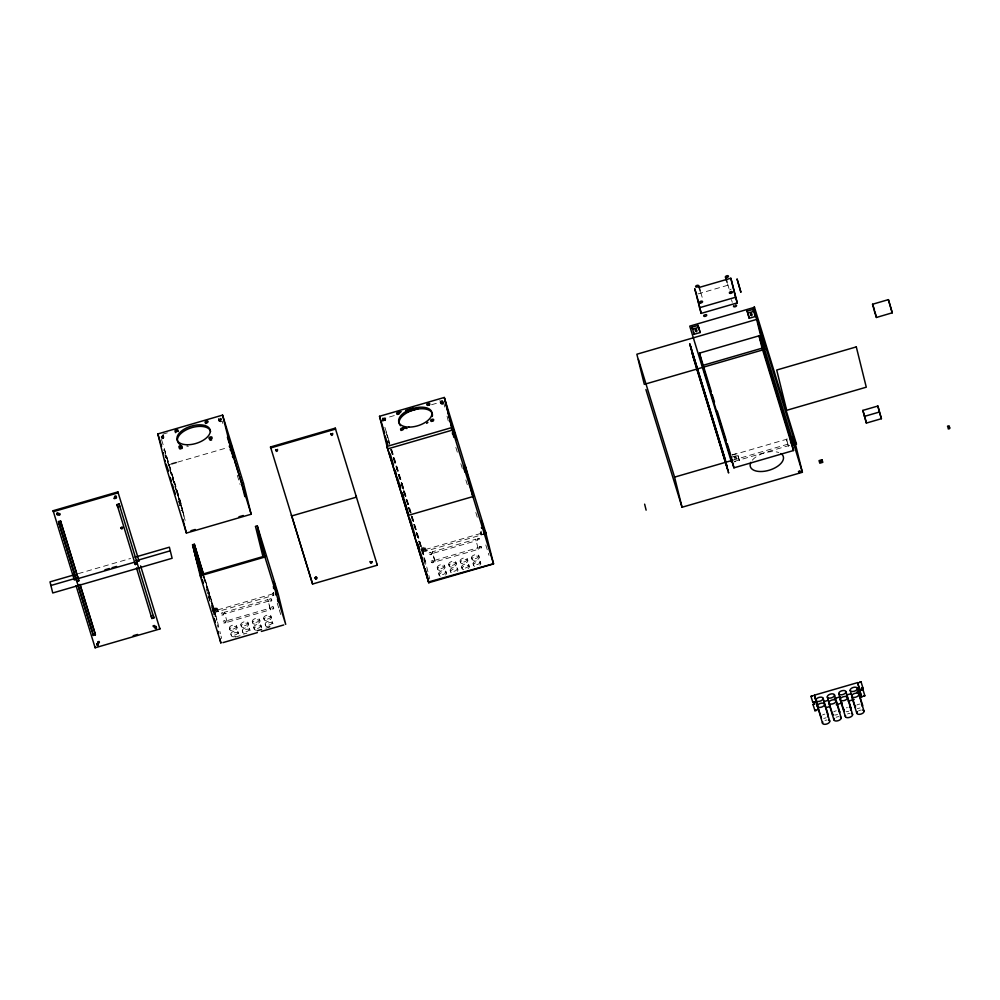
<?xml version="1.0" encoding="UTF-8"?>
<svg xmlns="http://www.w3.org/2000/svg" width="1000" height="1000" viewBox="0 0 1000 1000"><rect width="100%" height="100%" fill="white"/><g stroke="black" fill="none" stroke-linecap="round" stroke-linejoin="round"><path stroke-width="0.75" stroke-dasharray="5 3.75" d="M429.113 553.062C430.262 550.525 433.088 554.575 430.513 554.925C427.825 554 429.775 553.425 431.05 552.55M431.562 562.575C431.838 560.938 434.963 562.137 432.562 562.825C428.787 562.913 433.263 557.35 433.488 562.013M433.025 560.525L431.1 561.087M479.7 548.587C477.325 544.587 484.025 546.775 480.962 548.75C478.525 549.612 480.438 546.775 481.625 548.025M479.2 538.612C476.575 537.362 477.5 541.062 479.188 538.562C480.25 539.538 475.988 541.938 479.675 540.15M481.163 546.587L479.25 547.1M394.288 415.562L385.075 418.275L385.025 420.85L385.737 419.75L384.812 416.425M161.275 439.087L163.325 438.5L163.412 435.062M440.838 401.287C441.413 407.188 444.663 399.8 441.262 403.113M221.25 613.525C222.162 611.013 225.125 614.625 222.812 615.288C220.25 614.925 221.713 613.587 223.175 612.962M221.725 615.062L223.65 614.5M223.212 621.45C224.125 618.938 227.087 622.55 224.775 623.212C222.213 622.85 223.675 621.512 225.138 620.887M223.688 622.987L225.613 622.425M269.4 599.538C270.3 597.025 273.263 600.638 270.95 601.3C268.387 600.938 269.862 599.6 271.325 598.975M269.862 601.075L271.788 600.513M271.363 607.463C272.262 604.95 275.225 608.562 272.913 609.225C270.35 608.862 271.825 607.525 273.288 606.9M271.825 609L273.75 608.438M442.825 401.287L441.812 402.113L440.863 401.45M219.188 418.675L219.725 421.037L221.262 421.012M481.238 532.863L481.163 535.037C479.75 534.375 480.8 529.113 481.25 531.8M481.225 531.138L481.312 533.6M273.825 593.075L273.738 594.412M383.113 417.488C380.7 421.5 387.688 421.175 384.438 417.525M441.25 400.588L442.512 400.562M422.788 548.913C427.212 548.975 422.65 553.65 422.95 548.175C424.938 546.538 424.038 549.788 425.513 549.325M163.65 435.812L163.325 438.488M273.45 592.487L273.3 595.45L272.538 592.062M480.238 531.712L480.637 533.3M163.113 434.075L167.35 432.837M161.4 436.275L163.5 435.662L163.312 434.862M218.637 419.637L221.337 418.85M161.175 437.425L162.9 436.75M218.775 419.787L221.163 419.988M218.438 418.837L219.163 421.375L222.425 421.325M697.913 293.938L729.688 284.713M163.538 449.888L164.438 449.625L181.838 506.812M163.75 450.763L164.662 450.5L164.438 449.625M164.788 454.95L165.7 454.688L183.725 514.425M165.012 455.838L165.912 455.575M165.425 457.488L166.325 457.225L166.537 458.113M169.013 464.637L171.925 463.8M177.75 462.1L227.25 447.713M431.538 404.738L440.712 402.1L442.075 404.275L444.125 403.675M384.637 419.263L382.587 419.862L382.987 421.45L382.2 418.888L385.2 418.013L385.737 419.75M441.688 402.688L443.738 402.088M179.625 505.688L181.438 505.163M180.888 510.763L182.688 510.238L183.1 511.887M78.35 573.638L130.575 558.462M731.287 455.075L737.3 453.325L739.375 460.475L734.562 461.875M732.362 455.037L787.475 439.025M731.787 457.113L737.812 455.363L737.3 453.325M786.912 441.087L786.413 439.05L788.487 446.213L786.912 441.087L789.325 440.387M212.875 608.35L213.787 608.088L216.925 619.475M217.237 608.15L218.175 611.475L217.237 608.15L213.988 608.2L204.163 576.225M425.112 547.737L426.037 551.062L425.112 547.737L421.85 547.788L422.25 549.375L424.288 548.787L424 549.45M212.2 609.5L214 608.975M214.375 609.788L217.638 609.738M212.6 611.15L214.412 610.625L203.888 576.013M217.775 609.888L272.9 593.862L272.375 592.125M480.775 533.45L420.838 550.875M732.862 460.2L788.988 443.875M213.725 611.775L214.625 611.512L214.412 610.625M213.438 612.825L273.9 595.275M422.775 551.987L483.113 534.45M734.463 461.4L790.387 445.15M214.137 613.425L215.037 613.162L215.25 614.05L213.45 614.575M227.138 622.325L224.55 612.225L267.875 599.637L270.462 609.738L227.138 622.325L226.663 620.788L269.988 608.2L267.875 599.637M435 561.912L432.413 551.812L475.75 539.225L476.213 540.763L432.887 553.35L435 561.912L478.338 549.325L475.75 539.225M214.762 615.962L215.662 615.7L215.888 616.587L214.975 616.85M268.35 601.175L225.012 613.763L224.55 612.225M434.538 560.375L477.863 547.788L478.338 549.325M235.325 637.075L244.062 634.538M265.9 628.188L270.262 626.912M178.713 502L180.525 501.475L161.337 438.963M444.825 407.125L443.338 401.112L440.337 401.987L440.863 403.725L442.062 404.237M482.45 534.163L481.425 533.812M423.913 549.475L423.175 550.5M220.062 418.038L221.3 419.412M273.7 592.987L273.113 592.575L273.45 594.012M221.2 419.8L219.562 420.763M162.5 435.012C165.312 436.475 161.663 440.15 161.238 436.863M161.2 436.35L162.425 436.55L162.963 435.513M431.525 554.087L429.6 554.65M734.112 457.038C738.363 458.512 732.438 452.95 734.725 459.288C737.825 460.812 735.75 455.737 734.625 459.075M219.175 419.175L220.562 419.65L221.1 418.612M163.35 437.1L162.138 436.55L161.425 437.65M216.838 608.763C215.7 609.862 213.625 610.825 216.7 611.388C218.925 610.05 215.1 606.312 214.95 609.45M217.237 610.35L215.85 609.875L215.312 610.913M384.637 417.788L384.125 418.9L382.725 418.35M423.9 547.2L424.288 548.787M727.525 283.75L729.587 290.487M731.462 299.637L732.288 302.325M700.713 292.488L702.775 299.225M737.812 455.363L739.375 460.475M455.85 447.388L457.663 453.3M460.838 463.65L462.65 469.562M465.825 479.913L467.65 485.825M475.812 512.438L477.625 518.35M485.788 544.963L488.975 555.312M439.938 400.412L440.863 403.725M477.262 539.125L477.738 540.662M478.775 555.662A3.762 1.963 -17.1 0 1 473.762 558.875A3.762 1.963 -17.1 0 1 472.95 555.588A3.762 1.963 -17.1 0 1 478.775 555.662L479.25 557.2A3.762 1.963 -17.1 0 1 474.237 560.413A3.762 1.963 -17.1 0 1 473.425 557.125A3.762 1.963 -17.1 0 1 479.25 557.2M480.262 561.688A3.762 1.963 -17.1 0 1 475.262 564.9A3.762 1.963 -17.1 0 1 474.45 561.613A3.762 1.963 -17.1 0 1 480.262 561.688L480.737 563.212M471.55 557.762L472.025 559.288M473.05 563.775L473.512 565.312M467.337 558.987A3.762 1.963 -17.1 0 1 462.337 562.2A3.762 1.963 -17.1 0 1 461.512 558.913A3.762 1.963 -17.1 0 1 467.337 558.987L467.812 560.513A3.762 1.963 -17.1 0 1 462.8 563.737A3.762 1.963 -17.1 0 1 461.987 560.45A3.762 1.963 -17.1 0 1 467.812 560.513M468.837 565A3.762 1.963 -17.1 0 1 463.825 568.225A3.762 1.963 -17.1 0 1 463.013 564.925A3.762 1.963 -17.1 0 1 468.837 565L469.3 566.538M460.125 561.075L460.588 562.612M461.613 567.1L462.088 568.638M455.913 562.3A3.762 1.963 -17.1 0 1 450.9 565.525A3.762 1.963 -17.1 0 1 450.087 562.238A3.762 1.963 -17.1 0 1 455.913 562.3L456.375 563.837A3.762 1.963 -17.1 0 1 451.375 567.062A3.762 1.963 -17.1 0 1 450.55 563.763A3.762 1.963 -17.1 0 1 456.375 563.837M457.4 568.325A3.762 1.963 -17.1 0 1 452.388 571.55A3.762 1.963 -17.1 0 1 451.575 568.25A3.762 1.963 -17.1 0 1 457.4 568.325L457.875 569.862M448.688 564.4L449.162 565.938M450.175 570.425L450.65 571.962M444.475 565.625A3.762 1.963 -17.1 0 1 439.462 568.85A3.762 1.963 -17.1 0 1 438.65 565.55A3.762 1.963 -17.1 0 1 444.475 565.625L444.95 567.163A3.762 1.963 -17.1 0 1 439.938 570.388A3.762 1.963 -17.1 0 1 439.125 567.087A3.762 1.963 -17.1 0 1 444.95 567.163M445.962 571.65A3.762 1.963 -17.1 0 1 440.962 574.875A3.762 1.963 -17.1 0 1 440.138 571.575A3.762 1.963 -17.1 0 1 445.962 571.65L446.438 573.188M432.413 551.812L432.887 553.35M437.25 567.725L437.725 569.263M438.75 573.75L439.212 575.288M384.875 427.3L389.9 443.663M391.725 449.613L411.812 515.062M412.262 516.55L423.038 551.938L429.725 578.962M386.138 431.975L389.762 443.8M391.3 449.288L422.5 551.1M388.8 441.3L389.663 444.438M391.238 449.75L423.125 553.638L422.912 552.75M390.962 449.338L423.75 556.175M390.913 449.513L405.425 496.775M406.1 499.15L425.012 561.25L423.638 556.775M390.863 449.975L391.763 452.925M393.575 458.837L396.75 469.175M398.562 475.087L399.475 478.038M401.287 483.95L404.462 494.288M408.562 507.65L409.475 510.625M416.325 532.95L419.062 541.888M423.738 559.775L425.55 565.688M277.238 603.15L278.875 608.475M279.288 609.8L281.325 616.462M237.275 475.238L240.138 484.55M218.463 418.8L219.163 421.375M269.988 608.2L270.462 609.738M270.9 616.075A3.762 1.963 -17.1 0 1 265.9 619.288A3.762 1.963 -17.1 0 1 265.075 616A3.762 1.963 -17.1 0 1 270.9 616.075L271.375 617.612A3.762 1.963 -17.1 0 1 266.363 620.825A3.762 1.963 -17.1 0 1 265.55 617.537A3.762 1.963 -17.1 0 1 271.375 617.612M272.4 622.087A3.762 1.963 -17.1 0 1 267.387 625.312A3.762 1.963 -17.1 0 1 266.575 622.025A3.762 1.963 -17.1 0 1 272.4 622.087L272.863 623.625M263.688 618.175L264.15 619.7M265.175 624.188L265.65 625.725M259.475 619.4A3.762 1.963 -17.1 0 1 254.462 622.612A3.762 1.963 -17.1 0 1 253.65 619.325A3.762 1.963 -17.1 0 1 259.475 619.4L259.938 620.925A3.762 1.963 -17.1 0 1 254.938 624.15A3.762 1.963 -17.1 0 1 254.112 620.85A3.762 1.963 -17.1 0 1 259.938 620.925M260.963 625.413A3.762 1.963 -17.1 0 1 255.95 628.638A3.762 1.963 -17.1 0 1 255.138 625.337A3.762 1.963 -17.1 0 1 260.963 625.413L261.438 626.95M252.25 621.487L252.725 623.025M253.738 627.513L254.213 629.05M248.038 622.712A3.762 1.963 -17.1 0 1 243.025 625.938A3.762 1.963 -17.1 0 1 242.213 622.638A3.762 1.963 -17.1 0 1 248.038 622.712L248.512 624.25A3.762 1.963 -17.1 0 1 243.5 627.475A3.762 1.963 -17.1 0 1 242.688 624.175A3.762 1.963 -17.1 0 1 248.512 624.25M249.525 628.737A3.762 1.963 -17.1 0 1 244.525 631.962A3.762 1.963 -17.1 0 1 243.7 628.663A3.762 1.963 -17.1 0 1 249.525 628.737L250 630.275M240.812 624.812L241.287 626.35M242.312 630.837L242.775 632.375M236.6 626.038A3.762 1.963 -17.1 0 1 231.6 629.263A3.762 1.963 -17.1 0 1 230.775 625.962A3.762 1.963 -17.1 0 1 236.6 626.038L237.075 627.575A3.762 1.963 -17.1 0 1 232.062 630.8A3.762 1.963 -17.1 0 1 231.25 627.5A3.762 1.963 -17.1 0 1 237.075 627.575M238.1 632.062A3.762 1.963 -17.1 0 1 233.088 635.288A3.762 1.963 -17.1 0 1 232.275 631.987A3.762 1.963 -17.1 0 1 238.1 632.062L238.562 633.6M229.387 628.138L229.85 629.675M230.875 634.163L231.35 635.7M163.5 435.662L164.037 437.388M203.762 576.1L215.25 614.05M203.675 576.638L215.888 616.587M203.775 577.612L216.762 620.438M167.375 461.138L184.35 516.962L183.95 515.312M169.887 470.012L175.763 489.15M176.188 490.513L185.425 521.275M206.3 588.987L207.925 594.312M208.75 596.975L212.013 607.612M212.425 608.95L214.05 614.275M217.325 624.913L218.137 627.575M208.137 595.562L210.362 602.825M211.85 607.663L212.963 611.287M178.588 500.988L181.038 508.975M385.075 419.525L383.762 418.938L383.125 420.012M736.038 456.488L736.562 458.587M447.062 416.138L448.913 423.638M442.8 400.975L443.225 402.713M424.712 548.35L425.125 550.013M421.65 547.675L421.875 548.562M424.162 557.825L424.387 558.713M402.225 483.825L402.912 486.637M403.137 487.512L403.55 489.175M403.762 490.05L404.175 491.712M386.763 434.513L386.987 435.4M387.4 437.05L387.612 437.938M388.65 442.125L388.875 443M222.225 421.138L222.812 423.512M219.988 420.325L220.375 421.912M216.025 607.612L216.412 609.2M217.512 621.862L219.275 628.987M219.862 631.375L220.45 633.75M221.05 636.125L221.637 638.5M216.287 618.237L216.513 619.125M180.525 501.475L181.213 504.275M182.062 507.7L182.475 509.35L165.062 452.163L165.287 453.038M165.2 455.55L165.787 457.938M269.725 626.575A3.762 1.963 -17.1 0 1 265.75 624.913A3.762 1.963 -17.1 0 1 271.512 622.6A3.762 1.963 -17.1 0 1 271.025 626.062M256.238 630.163A3.762 1.963 -17.1 0 1 254.45 627.987A3.762 1.963 -17.1 0 1 258.95 625.837A3.762 1.963 -17.1 0 1 261.35 627.725M246.863 633.225A3.762 1.963 -17.1 0 1 242.825 631.7A3.762 1.963 -17.1 0 1 248.238 629.175A3.762 1.963 -17.1 0 1 248.762 632.337M235.425 636.55A3.762 1.963 -17.1 0 1 231.45 634.875A3.762 1.963 -17.1 0 1 237.213 632.562A3.762 1.963 -17.1 0 1 236.725 636.025M188.388 446.275A17.237 8.975 -17.1 0 1 186.825 446.25M474.625 566.275A3.762 1.963 -17.1 0 1 474.487 563.45A3.762 1.963 -17.1 0 1 479.637 562.25A3.762 1.963 -17.1 0 1 479.775 565.087M463.787 569.725A3.762 1.963 -17.1 0 1 462.887 566.912A3.762 1.963 -17.1 0 1 468.375 565.638A3.762 1.963 -17.1 0 1 467.775 568.8M451.275 572.712A3.762 1.963 -17.1 0 1 451.8 569.963A3.762 1.963 -17.1 0 1 456.575 568.85A3.762 1.963 -17.1 0 1 457.362 571.3M440.325 576.25A3.762 1.963 -17.1 0 1 440.188 573.425A3.762 1.963 -17.1 0 1 445.337 572.225A3.762 1.963 -17.1 0 1 445.475 575.05M729.725 289.988A1.562 0.812 -17.1 0 1 731.175 289.188M860.062 707.913A3.762 1.963 -17.1 0 1 857.362 708.4M856.875 705.025A3.762 1.963 -17.1 0 1 859.837 704.075M858.65 710.8A3.762 1.963 -17.1 0 1 861.312 710.025M848.637 711.237A3.762 1.963 -17.1 0 1 846.275 711.725M846.388 707.875A3.762 1.963 -17.1 0 1 847.362 707.562M847.537 713.962A3.762 1.963 -17.1 0 1 849.875 713.35M837.525 714.412A3.762 1.963 -17.1 0 1 834.837 715.05M833.713 711.862A3.762 1.963 -17.1 0 1 836.275 710.812M836.1 717.288A3.762 1.963 -17.1 0 1 838.787 716.65M826.087 717.738A3.762 1.963 -17.1 0 1 823.75 718.35M822.562 714.987A3.762 1.963 -17.1 0 1 824.837 714.137M825 720.475A3.762 1.963 -17.1 0 1 827 720M752.288 460.2A17.237 8.975 -17.1 0 1 778.775 452.5"/><path stroke-width="1.5" d="M740.863 292.062L737.025 278.9L740.85 292.113M813.05 704.587L814.912 703.9L813.025 704.55L815 710.812L816.762 710.35L815.812 709.837M812.85 702.438L814.788 701.925L812.862 702.487L810.962 696.3L812.862 695.7L811.012 696.438M814.887 710.65L815.475 709.95M861.538 688C859.625 689.9 865.062 688 862.062 687.812M864.862 695.85L862.925 696.312L864.837 695.7L862.95 689.562L861.038 690.163L862.925 689.525M316.887 577.625L315.775 578.45L314.9 577.537M372.013 561.6L370.9 562.425L370.037 561.512M115.363 497.775C110.775 498.237 118.062 499.963 114.537 496.413M154.562 625.65C150.8 624.875 155.25 629.15 154.537 625.538M791.012 441.2L790.875 441.337M791.375 443.375L791.612 442.35L790.462 441.95M696.4 329.487L695.225 329.562M751.462 313.512L750.55 313.612M948.737 427.238C952.438 427.65 946.787 430.8 948.337 427.562C952.1 424.963 944.8 425.763 948.662 427.25M157.825 433.938L222.587 415.112L243.475 483.175L251.163 514.25L186.4 533.062L165.588 465.175L157.825 433.938L161.637 446.362M699.062 287.475L730.837 278.238L737.275 302.887L701.175 313.387L694.737 288.738L696.462 294.363M699.438 307.75L735.55 297.262L730.837 278.238M171.925 463.8L176.287 462.525M270.512 446.975L335.262 428.15L377.325 565.2L312.575 584.025L270.512 446.975L270.738 447.925L335.5 429.1L335.262 428.15M117.888 491.9L118.112 492.85L53.362 511.675L53.125 510.725L117.888 491.9L139.012 560.913L136.762 561.562L137.35 563.938L135.312 564.525L117.037 504.55L119.087 503.963L153.912 617.9L151.875 618.5L136.512 567.987M428.812 582.737L387.688 448.9L379.525 416.287L444.288 397.475L486.062 533.587M754.5 307.312L689.75 326.138L731.525 462.25M398.225 412.537L401.2 411.662M405.675 410.363L413.125 408.2M692.025 327.15L698.037 325.4L699.613 330.513L700.113 332.55L694.1 334.3L692.025 327.15L692.525 329.175L698.538 327.438L698.037 325.4M747.163 311.125L753.175 309.375L755.25 316.525L749.237 318.275L747.163 311.125L749.237 318.275M406.2 412.1L418.125 408.638M747.663 313.15L753.688 311.4L753.175 309.375M58.537 521.55L60.575 520.962L78.25 578.562L78.825 580.85L76.775 581.45L58.537 521.55L93.338 635.413L95.388 634.825L94.812 632.537L80.05 584.4M59.1 523.837L61.137 523.25L60.575 520.962M243.475 483.175L241.663 483.7L244.862 496.613M699.463 353.125L759.038 335.812L790.45 438.162L793.512 450.525L733.938 467.837L702.525 365.487L699.463 353.125L711.3 391.688M888.413 299.738L892.225 312.812L876.413 317.475L874.65 312.025L872.55 304.25L888.413 299.625L892.262 312.85M444.75 399.012L452.438 430.075L387.688 448.9L386.975 446.413L451.737 427.587L444.288 397.475M702.525 365.487L762.1 348.175L759.038 335.812M190.888 530.737L195.25 529.475M238.925 516.775L243.3 515.513M73.875 574.938L50 581.875L52.75 592.975L172.125 558.275L169.375 547.188L135.05 557.163M50.9 585.5L78.425 577.5M104.925 569.8L109.338 568.513M112.075 567.712L116.55 566.413M135.95 560.775L170.275 550.8M255.5 526.462L257.3 525.938L278.188 594L285.7 624.362L255.5 526.462L262.95 556.587L201.8 574.362L198.4 560.612L196.6 561.138L200.238 575.837L220.938 643.188L219.737 638.312M53.125 510.725L74.25 579.725L76.213 579.163M78.25 578.562L134.725 562.15L135.312 564.525M193.238 547.575L195.05 547.05L194.35 544.237L192.55 544.763L196.488 558.65M195.888 550.462L196.3 552.125L194.5 552.65L194.088 550.988L195.888 550.462L203.263 574.975M195.125 555.188L196.925 554.663L196.525 553L194.713 553.525L201.488 575.938M195.75 557.712L197.562 557.188L197.15 555.538L195.338 556.062L201.625 577.35M200.238 575.837L264.988 557.013L257.3 525.938M862.837 410.4L877.875 406.025L881.413 418.7L866.375 423.075L862.837 410.4L864.475 415.712M273.475 588.138L275.287 587.612L273.8 581.587L277.325 594.263L275.525 594.788M481.35 527.725L483.15 527.2L481.662 521.175L485.2 533.85L483.387 534.375M790.025 438L792.425 437.3L794 442.425L794.5 444.462L792.1 445.163M864.325 416.413L879.375 412.05L877.875 406.025M481.9 528.35L483.713 527.825M790.525 440.037L792.938 439.338L792.425 437.3M483.787 532.575L485.588 532.05L493.562 563.913L428.8 582.712M802.387 472.275L761.55 339.225L754.1 309.1L794.938 442.15L802.387 472.275L682.038 507.25L674.575 477.125L732.525 460.288M133.175 635.712L137.587 634.438M791.862 444.712L796.275 443.438M76.062 585.65L95.138 647.788L159.9 628.962L159.662 628.013M257.162 630.725L261.525 629.462M222.963 642.625L257.362 632.6M261.413 631.425L283.75 624.95M822.5 723.2L814.312 695.2L857.638 682.613L861.637 697.312L857.638 682.613M823.9 701.587L828.388 700.288M834.362 698.55L840.337 696.812M846.312 695.075L850.8 693.775M856.775 692.038L859.762 691.175M825.788 707.725L830.263 706.425M836.25 704.688L842.225 702.95M848.2 701.213L854.175 699.475M59.475 514.425L58 513.5M315.637 576.763L316.4 576.8M861.05 681.862L859.163 682.513L861.075 681.9L862.975 688.138M872.562 304.237L873.475 306.875M452.512 426.312L456.362 439.538L452.512 426.413M229.488 445.788L230.062 447.612M451.463 429L451.925 430.487M879.375 412.05L881.413 418.7M754.287 306.637L796.525 444.237M792.938 439.338L794.5 444.462M762.1 348.175L793.512 450.525M857.375 688.3A3.762 1.963 -17.1 0 1 852.362 691.513A3.762 1.963 -17.1 0 1 851.55 688.225A3.762 1.963 -17.1 0 1 857.375 688.3L862.55 705.188M858.838 694.25A3.762 1.963 -17.1 0 1 853.838 697.463A3.762 1.963 -17.1 0 1 853.025 694.175A3.762 1.963 -17.1 0 1 858.838 694.25L864.025 711.137M735.55 297.262L737.275 302.887M725.462 277.025L727.113 282.413M850.15 690.4L855.337 707.288M851.625 696.35L856.8 713.225M845.938 691.625A3.762 1.963 -17.1 0 1 840.925 694.837A3.762 1.963 -17.1 0 1 840.113 691.55A3.762 1.963 -17.1 0 1 845.938 691.625L851.125 708.5M847.412 697.562A3.762 1.963 -17.1 0 1 842.4 700.788A3.762 1.963 -17.1 0 1 841.587 697.5A3.762 1.963 -17.1 0 1 847.412 697.562L852.588 714.45M838.713 693.713L843.9 710.6M840.188 699.663L845.375 716.55M834.5 694.938A3.762 1.963 -17.1 0 1 829.5 698.162A3.762 1.963 -17.1 0 1 828.688 694.875A3.762 1.963 -17.1 0 1 834.5 694.938L839.688 711.825M835.975 700.888A3.762 1.963 -17.1 0 1 830.962 704.112A3.762 1.963 -17.1 0 1 830.15 700.812A3.762 1.963 -17.1 0 1 835.975 700.888L841.162 717.775M827.288 697.038L832.463 713.925M828.75 702.987L833.938 719.875M698.65 285.763A1.562 0.812 -17.1 0 1 696.562 287.1A1.562 0.812 -17.1 0 1 696.213 285.725A1.562 0.812 -17.1 0 1 698.65 285.763L700.3 291.15M823.075 698.263A3.762 1.963 -17.1 0 1 818.062 701.488A3.762 1.963 -17.1 0 1 817.25 698.188A3.762 1.963 -17.1 0 1 823.075 698.263L828.25 715.15M824.538 704.212A3.762 1.963 -17.1 0 1 819.538 707.438A3.762 1.963 -17.1 0 1 818.713 704.137A3.762 1.963 -17.1 0 1 824.538 704.212L829.725 721.1M814.312 695.2L821.038 717.25M698.538 327.438L700.113 332.55M712.212 394.663L714.488 402.075M717.212 410.975L726.325 440.637M727.225 443.6L730.413 453.988M638.45 359.438L674.575 477.125M645.913 389.55L682.038 507.25M483.15 527.2L485.2 533.85M379.525 416.287L384.538 432.612M385.188 435.925L387.625 444.363M387.575 444.538L386.213 440.112L386.438 440.988M390.238 453.875L392.463 461.438M395.225 470.125L396.538 474.725M399.263 483.587L400.625 488.025M402.262 492.875L403.625 497.3M404.25 499.837L407.45 510.262M410.238 519.038L412.475 526.638M418.25 544.95L419.613 549.412M420.25 551.95L422.525 559.4M392.225 460.838L393.587 465.275M397.212 477.088L400.387 487.425M402.2 493.338L404.462 500.725M407.212 509.663L408.575 514.125M412.238 526.038L415.438 536.462M417.262 542.413L419.55 549.862M386.975 446.413L428.775 582.575L426.15 571.987M275.287 587.612L277.325 594.263M275.525 592.013L275.988 593.55M251.163 514.25L230.338 446.362L222.587 415.112M273.35 586.538L274.025 588.763M227.387 437.175L229.175 443M229.625 444.45L230.963 448.812M231.4 450.262L234.075 458.988M234.525 460.438L235.863 464.8M236.312 466.25L238.1 472.075M238.538 473.525L239.887 477.887M240.325 479.338L241.225 482.25M194.35 544.237L203.275 573.312M195.05 547.05L203.512 574.788M196.925 554.663L202.763 573.85M197.562 557.188L202.675 574.375M192.55 544.763L194.4 550.812M194.775 552.025L195.512 554.438M198.113 562.9L199.975 568.95M200.338 570.163L201.825 575M197.2 560.662L201.363 574.525M194.088 550.988L196.588 559.637M196.75 559.975L201.612 575.837M202.213 579.45L203.337 583.112M214.213 618.513L215.338 622.175L215.113 621.3M166.188 464.188L168.5 471.225M174.163 490.163L175.425 494.25M170.188 477.375L171.438 481.475M172.288 484.212L173.538 488.312M140.588 565.875L159.9 628.962M61.137 523.25L78.825 580.85M80.162 585.225L95.388 634.825M78 584.987L92.325 631.663M873.625 307.362L874.513 310.338M452.4 429.925L451.75 427.638L493.512 563.713L428.525 581.95L425.3 568.95M230.387 448.7L230.763 449.938M452.463 432.287L453.05 434.3M452.788 434.625L452.4 433.3M230.312 449.588L230.7 450.938M874.9 311.7L875.462 313.663M231.537 452.612L231.9 453.9M453.425 435.625L453.913 437.413M875.625 314.25L876.413 317.462M229.387 446.2L229.638 447.15M232.463 456L232.85 457.625M864.875 417.05L866.375 423.075M754.75 314.488L755.25 316.525M816.2 701.338L818.312 709.9M696.825 295.825L701.175 313.387M731.213 456.85L733.938 467.837M725.5 460.325L689.762 343.738L726.125 462.863L725.913 461.975M726.538 464.513L726.75 465.4M727.387 467.925L691.025 348.812L691.237 349.688M727.788 469.588L728.012 470.462L691.65 351.35M728.425 472.125L728.637 473L692.913 356.413L693.125 357.3M693.587 332.262L694.1 334.3M690.4 346.275L690.612 347.15M692.275 353.875L692.5 354.762M644.638 504.15L646.125 510.163M464.862 472.075L463.363 466.05L465.175 465.525L472.863 496.6L408.1 515.425L405.15 503.475M422.362 558.35L422.575 559.237M384.338 432.5L384.55 433.387M377.1 564.25L377.325 565.2M356.213 496.188L356.388 497.163L291.625 515.975L291.45 515.013L312.575 584.025M277.488 599.338L278.075 601.712M218.025 631.35L218.6 633.675M183.05 519.513L183.612 521.8M183.9 522.95L184.462 525.237M184.75 526.388L186.4 533.062M163.263 452.688L163.475 453.562M165.15 460.288L165.362 461.175M153.325 615.525L153.912 617.9M138.775 559.963L139.012 560.913M151.287 616.125L151.875 618.5M119.087 503.963L119.675 506.325L117.625 506.925L117.037 504.55M92.775 633.125L93.338 635.413M94.9 646.838L95.138 647.788M74.013 578.775L74.25 579.725M332.663 433.363L331.95 434.462L330.712 433.6M277.538 449.387L276.825 450.475L275.587 449.625M400.462 425.7A17.237 8.975 -17.1 0 1 413.612 409.963A17.237 8.975 -17.1 0 1 432.275 416.45M427.875 422.413A17.237 8.975 -17.1 0 1 426.637 423.35M407.013 428.475A17.237 8.975 -17.1 0 1 403.1 427.475M431.362 421.5A1.562 0.812 -17.1 0 1 433.45 420.763M397.275 414.487A1.562 0.812 -17.1 0 1 399.438 413.663M401.1 430.513A1.562 0.812 -17.1 0 1 403.5 429.538M427.638 405.462A1.562 0.812 -17.1 0 1 429.538 404.913M180.362 444.6A17.237 8.975 -17.1 0 1 188.062 428.988A17.237 8.975 -17.1 0 1 210.625 431.512M211.688 439.875A1.562 0.812 -17.1 0 1 210.037 440.175M209.488 439.412A1.562 0.812 -17.1 0 1 211.887 438.438M175.438 432.638A1.562 0.812 -17.1 0 1 176.475 431.5A1.562 0.812 -17.1 0 1 178.275 431.5M182.075 448.3A1.562 0.812 -17.1 0 1 181.6 448.625M180.5 448.95A1.562 0.812 -17.1 0 1 179.938 448.913M179.363 448.488A1.562 0.812 -17.1 0 1 179.4 448.162M180.138 447.475A1.562 0.812 -17.1 0 1 182.375 447.612M205.562 423.562A1.562 0.812 -17.1 0 1 207.4 422.55M705.562 314.613A1.562 0.812 -17.1 0 1 706.513 315.65A1.562 0.812 -17.1 0 1 704.112 316.337A1.562 0.812 -17.1 0 1 704.463 314.938M735.55 305.025A1.562 0.812 -17.1 0 1 736.35 306.062A1.562 0.812 -17.1 0 1 734.062 306.788A1.562 0.812 -17.1 0 1 734.038 305.512M861.45 704.225A3.762 1.963 -17.1 0 1 862.225 706.4M855.475 707.613A3.762 1.963 -17.1 0 1 855.525 706.287M862.638 710.1A3.762 1.963 -17.1 0 1 863.3 712.788A3.762 1.963 -17.1 0 1 858.2 714.262A3.762 1.963 -17.1 0 1 857.525 711.575M849.425 707.412A3.762 1.963 -17.1 0 1 850.4 710.163M844.525 711.363A3.762 1.963 -17.1 0 1 844.237 709.388M851.488 713.487A3.762 1.963 -17.1 0 1 851.938 716.038A3.762 1.963 -17.1 0 1 847.288 717.663A3.762 1.963 -17.1 0 1 845.562 715.562M838.587 710.863A3.762 1.963 -17.1 0 1 839.5 712.825M833.575 714.887A3.762 1.963 -17.1 0 1 832.475 713.363M840.312 716.912A3.762 1.963 -17.1 0 1 840.188 719.638A3.762 1.963 -17.1 0 1 835.325 720.913A3.762 1.963 -17.1 0 1 834.45 718.438M827.412 714.287A3.762 1.963 -17.1 0 1 827.525 716.8M821.462 717.875A3.762 1.963 -17.1 0 1 821.112 716.475M828.625 720.138A3.762 1.963 -17.1 0 1 829 722.75A3.762 1.963 -17.1 0 1 824.2 724.287A3.762 1.963 -17.1 0 1 822.837 721.988M780.987 453.575A17.237 8.975 -17.1 0 1 768.988 470.288A17.237 8.975 -17.1 0 1 750.875 462.325M230.812 443.963L234.65 457.2L230.812 443.963M56.712 513.5C58.137 515.95 59.05 511.112 56.725 513.425M56.95 514.425C58.612 516.862 58.888 511.962 56.95 514.425M96.762 643.962C98.2 646.425 99.075 641.575 96.775 643.9M96.988 644.9C98.7 647.312 98.775 642.525 97 644.825M114.862 496.6C116.675 498.95 116.675 494.175 114.875 496.525M115.087 497.525C116.438 500.012 117.45 495.163 115.1 497.45M154.913 627.062C156.275 629.6 157.2 624.663 154.913 627.062M155.137 628C156.688 630.438 157.238 625.612 155.15 627.925M798.512 471.662C800.65 474.762 801.038 468.512 798.512 471.662M819.925 461.463C822.025 464.3 822.325 458.525 819.95 461.337M120.675 527.9C122.662 531.562 123.787 524.5 120.675 527.9M58.438 514.325C60.225 517.337 61.05 511.388 58.438 514.325M97.713 642.25C99.225 645.3 100.562 639.5 97.725 642.163M695.337 330.825C696.888 333.862 698.112 328.075 695.35 330.737M750.475 314.8C752.262 317.812 753.075 311.875 750.475 314.8M275.95 450.238C276.25 453.713 279.387 448.387 275.95 450.238M331.075 434.212C331.388 437.688 334.525 432.362 331.075 434.212M315.275 578.15C315.575 581.625 318.712 576.3 315.275 578.15M370.4 562.125C370.7 565.6 373.837 560.275 370.4 562.125M757.212 319.25L636.862 354.225L644.312 384.35L764.663 349.375L757.212 319.25M856.3 346.9L776.712 370.025L786.675 410.312L866.275 387.188L856.3 346.9M195.263 547.925L193.463 548.45L193.863 550.112L195.675 549.587L195.263 547.925M197.775 558.075L195.975 558.6L196.375 560.25L198.188 559.725L197.775 558.075M822.038 459.762L819.025 460.637L819.812 463.2L822.812 462.325L822.038 459.762M790.525 439.9L791.2 440.637L790.512 439.9M408.9 427.1A17.237 8.975 -17.1 0 0 431.85 412.337A17.237 8.975 -17.1 0 0 405.163 412A17.237 8.975 -17.1 0 0 408.9 427.1M431.6 421.025A1.562 0.812 -17.1 0 0 433.688 419.688A1.562 0.812 -17.1 0 0 431.262 419.65A1.562 0.812 -17.1 0 0 431.6 421.025M397.587 413.925A1.562 0.812 -17.1 0 0 399.675 412.575A1.562 0.812 -17.1 0 0 397.25 412.55A1.562 0.812 -17.1 0 0 397.587 413.925M401.512 429.775A1.562 0.812 -17.1 0 0 403.6 428.425A1.562 0.812 -17.1 0 0 401.175 428.4A1.562 0.812 -17.1 0 0 401.512 429.775M427.688 405.175A1.562 0.812 -17.1 0 0 429.775 403.837A1.562 0.812 -17.1 0 0 427.337 403.8A1.562 0.812 -17.1 0 0 427.688 405.175M187.2 444.75A17.237 8.975 -17.1 0 0 210.15 429.975A17.237 8.975 -17.1 0 0 183.463 429.65A17.237 8.975 -17.1 0 0 187.2 444.75M209.9 438.675A1.562 0.812 -17.1 0 0 211.988 437.325A1.562 0.812 -17.1 0 0 209.562 437.3A1.562 0.812 -17.1 0 0 209.9 438.675M175.888 431.562A1.562 0.812 -17.1 0 0 177.975 430.225A1.562 0.812 -17.1 0 0 175.55 430.188A1.562 0.812 -17.1 0 0 175.888 431.562M179.812 447.413A1.562 0.812 -17.1 0 0 181.9 446.075A1.562 0.812 -17.1 0 0 179.475 446.037A1.562 0.812 -17.1 0 0 179.812 447.413M205.975 422.825A1.562 0.812 -17.1 0 0 208.062 421.475A1.562 0.812 -17.1 0 0 205.637 421.45A1.562 0.812 -17.1 0 0 205.975 422.825M726.375 277.488A1.562 0.812 -17.1 0 0 728.462 276.15A1.562 0.812 -17.1 0 0 726.038 276.112A1.562 0.812 -17.1 0 0 726.375 277.488M700.475 302.95A1.562 0.812 -17.1 0 0 702.562 301.613A1.562 0.812 -17.1 0 0 700.138 301.575A1.562 0.812 -17.1 0 0 700.475 302.95M730.312 293.375A1.562 0.812 -17.1 0 0 732.4 292.025A1.562 0.812 -17.1 0 0 729.975 292A1.562 0.812 -17.1 0 0 730.312 293.375"/></g></svg>
